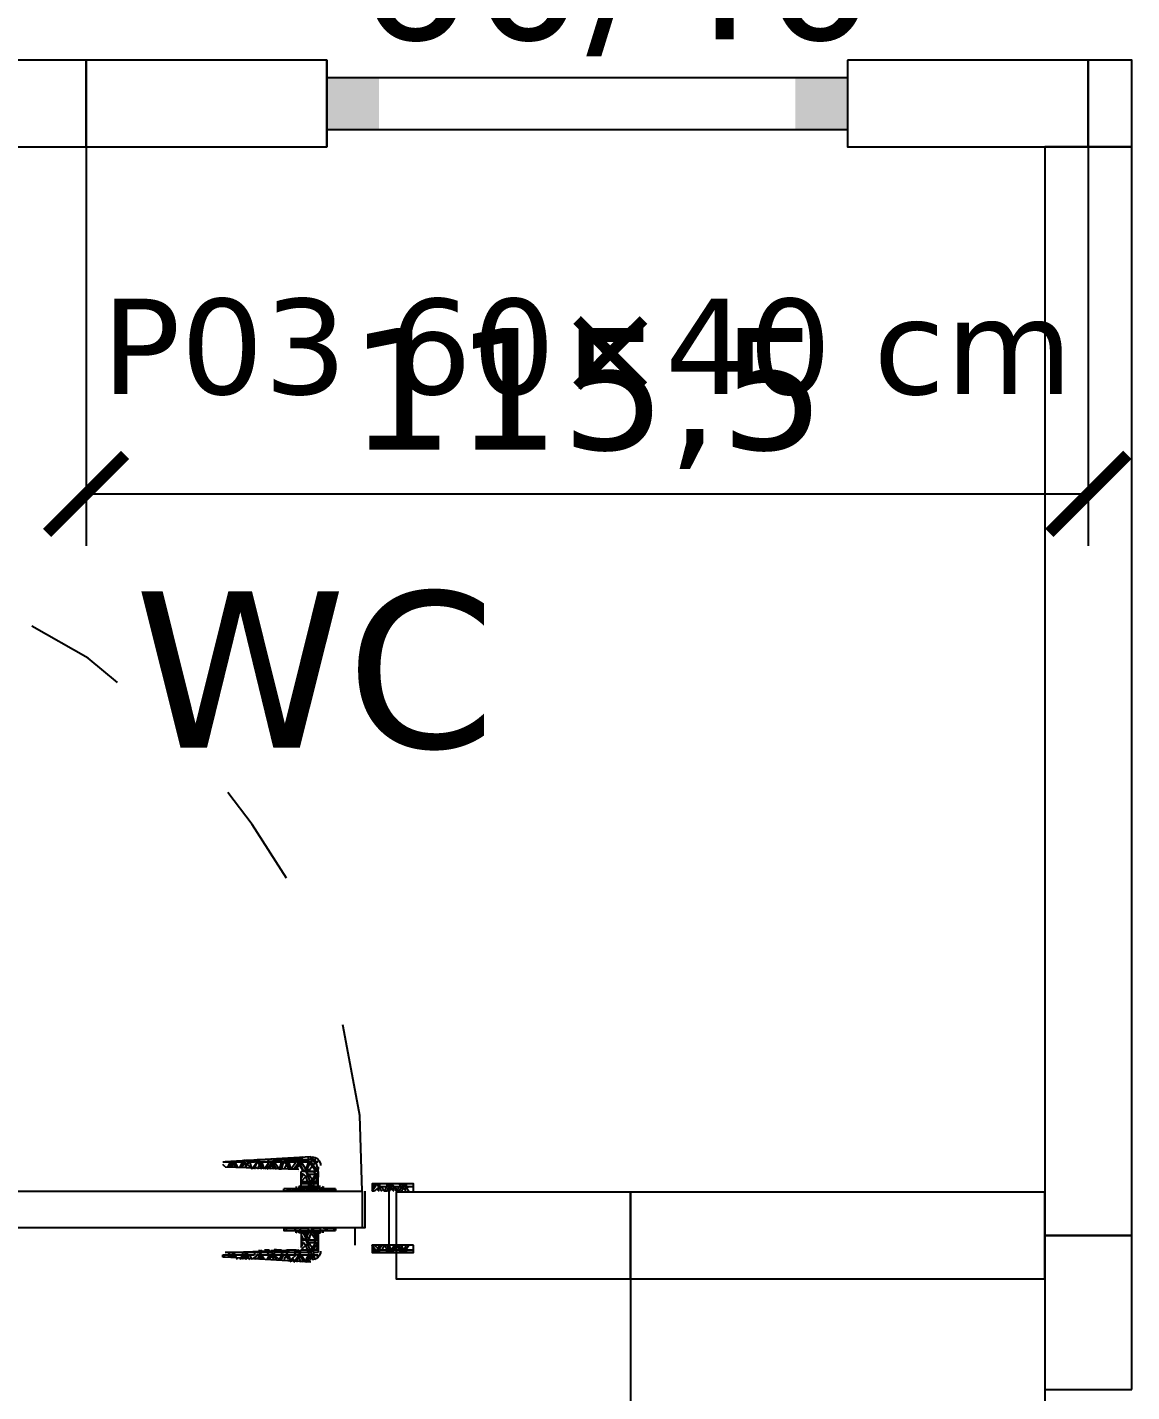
# Model space of a CAD drawing. Header units: centimetres. Extents: x -135 to 4099, y -1210 to 1044.
# Drawn here: x 2731.7 to 2859, y 552.5 to 709.8 of the extents above; entities that cross this region are included whole.
import ezdxf
from ezdxf.enums import TextEntityAlignment as Align

# ---------------------------------------------------------------- set-up
doc = ezdxf.new("R2010")
doc.units = ezdxf.units.CM
for name, color, linetype in [('IC_KAPILAR', 7, 'Continuous'), ('MONTAJ_OZEL_OLCU', 6, 'Continuous'), ('MONTAJ_OZEL_PANO', 6, 'Continuous'), ('MONTAJ_STANDART', 7, 'Continuous'), ('MONTAJ_YAZI', 4, 'Continuous'), ('PENCERE', 10, 'Continuous')]:
    doc.layers.add(name, color=color, linetype=linetype)
doc.styles.add('PORTMAN', font='DejaVuSans.ttf')
doc.styles.get("Standard").update_dxf_attribs({"font": 'DejaVuSans.ttf'})
doc.dimstyles.new('PORTMAN', dxfattribs={"dimtxt": 14, "dimasz": 9, "dimexe": 6, "dimexo": 5, "dimgap": 4, "dimtad": 1, "dimtxsty": 'PORTMAN', "dimblk": 'ARCHTICK', "dimcen": 2.5, "dimazin": 3, "dimtfac": 0.5, "dimtmove": 2, "dimatfit": 3})

# ---------------------------------------------------------------- blocks, each defined once
blk = doc.blocks.new('BOM_D01_1255p0_DIS_DOLU')
blk.add_lwpolyline([(0, 0), (10, 0), (10, 125.5), (0, 125.5)], close=True)
blk = doc.blocks.new('MNT_BOM_D01_1255p0_DIS_DOLU')
blk.add_blockref('BOM_D01_1255p0_DIS_DOLU', (0, 0))
blk = doc.blocks.new('kaynak-pencere-6040')
at = {"layer": 'PENCERE', "color": 1}
for p, q in [((53375.86, 7992.28), (53385.86, 7992.28)), ((53377.86, 7932.28), (53377.86, 7992.28)), ((53383.86, 7932.28), (53383.86, 7992.28)), ((53375.86, 7932.28), (53385.86, 7932.28))]:
    blk.add_line(p, q, dxfattribs=at)
for points in [[(53377.86, 7992.28), (53377.86, 7986.28), (53383.86, 7992.28), (53383.86, 7986.28)], [(53377.86, 7932.28), (53377.86, 7938.28), (53383.86, 7932.28), (53383.86, 7938.28)]]:
    blk.add_solid(points, dxfattribs=at)
at = {"layer": 'PENCERE', "color": 0, "lineweight": 25}
blk.add_text('60/40', height=15.217, rotation=90, dxfattribs=at).set_placement((53373.47, 7935.61))
blk = doc.blocks.new('BOM_P03_PENCERE_600x400')
at = {"layer": 'PENCERE'}
blk.add_blockref('kaynak-pencere-6040', (0, 0), dxfattribs=at)
blk = doc.blocks.new('BOM_D09_1155p0_DIS_P03')
for points in [[(0, 87.75), (10, 87.75), (10, 115.5), (0, 115.5)], [(0, 0), (10, 0), (10, 27.75), (0, 27.75)]]:
    blk.add_lwpolyline(points, close=True)
at = {"layer": 'PENCERE'}
blk.add_blockref('BOM_P03_PENCERE_600x400', (-53375.862, -7904.528), dxfattribs=at)
blk = doc.blocks.new('MNT_BOM_D09_1155p0_DIS_P03')
blk.add_blockref('BOM_D09_1155p0_DIS_P03', (0, 0))
blk = doc.blocks.new('_ARCHTICK')
at = {"color": 0, "linetype": 'BYBLOCK', "const_width": 0.15}
blk.add_lwpolyline([(-0.5, -0.5), (0.5, 0.5)], dxfattribs=at)
blk = doc.blocks.new('kaynak-ic-kapi')
at = {"color": 133, "linetype": 'Continuous', "lineweight": 25, "true_color": 0x6ec1dd}
for p, q in [((54258.47, 7922.41), (54259.03, 7922.41)), ((54259.03, 7922.41), (54258.47, 7922.41)), ((54258.47, 7921.57), (54258.75, 7922.41)), ((54258.75, 7922.7), (54258.75, 7922.7)), ((54259.03, 7922.7), (54258.75, 7922.7)), ((54258.75, 7922.7), (54258.75, 7922.7)), ((54259.03, 7922.13), (54258.75, 7922.41)), ((54258.75, 7921.29), (54259.31, 7922.13)), ((54259.03, 7922.7), (54259.31, 7922.98)), ((54259.03, 7922.41), (54259.03, 7922.7)), ((54259.31, 7922.7), (54259.03, 7922.7)), ((54259.03, 7922.41), (54259.03, 7922.41)), ((54259.31, 7922.41), (54259.03, 7922.13)), ((54259.03, 7922.13), (54259.31, 7922.13)), ((54259.03, 7922.13), (54259.6, 7921.29)), ((54259.31, 7922.98), (54259.31, 7922.7)), ((54259.31, 7922.98), (54269.18, 7922.41)), ((54259.31, 7922.7), (54259.6, 7922.7)), ((54259.31, 7922.41), (54259.6, 7922.41)), ((54259.6, 7922.7), (54259.6, 7922.98)), ((54259.6, 7922.41), (54259.6, 7922.7)), ((54260.44, 7922.7), (54259.6, 7922.7)), ((54259.6, 7922.41), (54259.6, 7922.41)), ((54260.44, 7922.41), (54259.6, 7922.41)), ((54259.6, 7922.41), (54259.88, 7921.57)), ((54259.88, 7921.57), (54260.44, 7922.41)), ((54260.16, 7922.98), (54260.44, 7922.7)), ((54260.72, 7922.41), (54260.16, 7921.29)), ((54260.16, 7921.29), (54260.72, 7922.13)), ((54260.44, 7922.98), (54260.44, 7922.7)), ((54260.72, 7922.41), (54260.44, 7922.7)), ((54260.72, 7922.41), (54260.44, 7922.41)), ((54260.44, 7922.13), (54260.44, 7922.41)), ((54260.44, 7922.13), (54260.72, 7922.13)), ((54260.72, 7922.7), (54260.72, 7922.98)), ((54261.01, 7922.7), (54260.72, 7922.7)), ((54260.72, 7922.7), (54260.72, 7922.7)), ((54260.72, 7922.7), (54261.01, 7922.7)), ((54260.72, 7922.41), (54260.72, 7922.13)), ((54260.72, 7922.41), (54261.01, 7922.41)), ((54260.72, 7922.13), (54261.01, 7921.57)), ((54261.29, 7922.41), (54261.01, 7922.7)), ((54262.13, 7922.7), (54261.01, 7922.7)), ((54261.01, 7922.7), (54261.29, 7922.7)), ((54261.29, 7922.41), (54261.01, 7922.41)), ((54262.13, 7922.41), (54261.01, 7922.41)), ((54261.01, 7922.41), (54261.57, 7921.57)), ((54262.13, 7922.41), (54261.57, 7921.57)), ((54261.57, 7921.57), (54261.85, 7922.41)), ((54261.85, 7922.7), (54261.85, 7922.7)), ((54261.85, 7922.7), (54261.85, 7922.7)), ((54262.13, 7922.13), (54261.85, 7922.41)), ((54261.85, 7921.57), (54262.13, 7922.13)), ((54262.13, 7922.41), (54262.13, 7922.7)), ((54262.13, 7922.41), (54262.13, 7922.7)), ((54262.42, 7922.7), (54262.13, 7922.7)), ((54262.13, 7922.41), (54262.13, 7922.41)), ((54262.42, 7922.41), (54262.13, 7922.13)), ((54262.13, 7922.13), (54262.13, 7922.13)), ((54262.13, 7922.13), (54262.42, 7921.57)), ((54262.42, 7922.7), (54262.42, 7922.7)), ((54262.42, 7922.7), (54262.7, 7922.7)), ((54262.7, 7921.57), (54262.42, 7922.41)), ((54262.42, 7922.41), (54262.7, 7922.41)), ((54262.7, 7922.41), (54262.7, 7922.7)), ((54263.54, 7922.7), (54262.7, 7922.7)), ((54262.7, 7922.7), (54262.7, 7922.7)), ((54262.7, 7922.41), (54262.7, 7922.41)), ((54263.54, 7922.41), (54262.7, 7922.41)), ((54262.7, 7922.41), (54262.98, 7921.57)), ((54262.98, 7921.57), (54263.54, 7922.41)), ((54263.83, 7922.41), (54263.26, 7921.57)), ((54263.54, 7922.41), (54263.54, 7922.7)), ((54263.54, 7922.7), (54263.54, 7922.7)), ((54263.54, 7922.7), (54263.54, 7922.7)), ((54263.54, 7922.41), (54263.54, 7922.41)), ((54263.54, 7922.13), (54263.54, 7922.41)), ((54263.54, 7922.13), (54263.83, 7922.13)), ((54263.54, 7921.57), (54263.83, 7922.13)), ((54263.83, 7922.7), (54263.83, 7922.7)), ((54263.83, 7922.7), (54263.83, 7922.7)), ((54263.83, 7922.7), (54264.11, 7922.7)), ((54263.83, 7922.41), (54263.83, 7922.13)), ((54263.83, 7922.41), (54264.11, 7922.41)), ((54263.83, 7922.13), (54264.11, 7921.57)), ((54264.39, 7922.41), (54264.11, 7922.7)), ((54264.11, 7922.7), (54264.11, 7922.7)), ((54264.39, 7922.41), (54264.11, 7922.41)), ((54264.95, 7922.41), (54264.11, 7922.41)), ((54264.11, 7922.41), (54264.67, 7921.57)), ((54264.67, 7921.57), (54264.95, 7922.41)), ((54265.24, 7922.41), (54264.95, 7921.57)), ((54265.24, 7922.41), (54264.95, 7922.41)), ((54264.95, 7922.13), (54264.95, 7922.41)), ((54264.95, 7922.13), (54265.24, 7922.13)), ((54264.95, 7921.57), (54265.24, 7922.13)), ((54265.24, 7922.41), (54265.24, 7922.7)), ((54265.24, 7922.41), (54265.24, 7922.7)), ((54265.52, 7922.7), (54265.24, 7922.7)), ((54265.52, 7922.41), (54265.24, 7922.13)), ((54265.24, 7922.13), (54265.52, 7921.57)), ((54265.52, 7922.7), (54265.52, 7922.7)), ((54265.52, 7922.7), (54265.52, 7922.7)), ((54265.52, 7922.7), (54265.52, 7922.7)), ((54265.8, 7921.57), (54265.52, 7922.41)), ((54265.52, 7922.41), (54265.52, 7922.41)), ((54265.52, 7922.41), (54266.08, 7921.57)), ((54265.8, 7922.41), (54265.8, 7922.7)), ((54265.8, 7922.41), (54265.8, 7922.41)), ((54266.64, 7922.41), (54265.8, 7922.41)), ((54266.08, 7921.57), (54266.36, 7922.41)), ((54266.93, 7922.41), (54266.36, 7921.85)), ((54266.64, 7922.13), (54266.36, 7922.41)), ((54266.64, 7922.41), (54266.64, 7922.7)), ((54266.64, 7922.41), (54266.64, 7922.41)), ((54266.93, 7922.41), (54266.64, 7922.13)), ((54266.64, 7922.13), (54266.93, 7922.13)), ((54266.64, 7921.85), (54266.93, 7922.13)), ((54266.64, 7922.13), (54266.93, 7921.85)), ((54266.93, 7922.41), (54268.34, 7922.41)), ((54266.93, 7922.41), (54267.21, 7922.41)), ((54267.21, 7922.41), (54267.21, 7922.41)), ((54267.21, 7922.41), (54267.21, 7922.41)), ((54268.05, 7922.41), (54267.21, 7922.41)), ((54267.21, 7922.41), (54267.49, 7921.85)), ((54267.77, 7921.85), (54268.05, 7922.41)), ((54268.34, 7922.41), (54268.05, 7921.85)), ((54268.34, 7922.41), (54268.05, 7922.41)), ((54268.05, 7922.13), (54268.05, 7922.41)), ((54268.05, 7922.13), (54268.34, 7922.13)), ((54268.62, 7921.85), (54268.34, 7922.41)), ((54268.34, 7922.41), (54268.34, 7922.41)), ((54268.34, 7922.41), (54268.34, 7922.13)), ((54268.34, 7922.41), (54268.62, 7922.41)), ((54268.34, 7921.85), (54268.34, 7922.13)), ((54268.34, 7922.13), (54268.62, 7921.85)), ((54268.9, 7922.41), (54268.62, 7922.41)), ((54269.46, 7922.41), (54268.62, 7922.41)), ((54268.62, 7922.41), (54268.9, 7921.85)), ((54269.18, 7921.85), (54269.46, 7922.13)), ((54269.46, 7922.13), (54269.46, 7922.13)), ((54258.47, 7921.85), (54258.47, 7921.57)), ((54258.47, 7919.59), (54258.47, 7921.85)), ((54258.47, 7921.29), (54258.47, 7921.57)), ((54258.47, 7921.57), (54258.47, 7921.57)), ((54258.47, 7921.29), (54258.47, 7921.29)), ((54258.47, 7921.29), (54258.75, 7921.29)), ((54258.47, 7921), (54258.47, 7920.72)), ((54258.47, 7921), (54258.75, 7921)), ((54258.47, 7920.72), (54258.47, 7920.72)), ((54258.47, 7920.72), (54258.47, 7920.72)), ((54258.47, 7920.72), (54258.75, 7920.16)), ((54259.03, 7921.29), (54258.75, 7921.29)), ((54259.03, 7921.29), (54258.75, 7921)), ((54259.6, 7921.29), (54258.75, 7921.29)), ((54259.6, 7921), (54258.75, 7921)), ((54258.75, 7921), (54259.31, 7920.16)), ((54259.03, 7920.16), (54259.6, 7921)), ((54259.6, 7921.57), (54259.6, 7921.29)), ((54259.6, 7921.57), (54259.88, 7921.57)), ((54259.88, 7921.29), (54259.6, 7921.29)), ((54259.88, 7921.29), (54259.6, 7921)), ((54259.6, 7920.72), (54259.6, 7921)), ((54259.6, 7920.72), (54259.88, 7920.72)), ((54259.6, 7919.88), (54259.88, 7920.72)), ((54260.16, 7921.29), (54259.88, 7921.57)), ((54260.16, 7921), (54259.88, 7920.72)), ((54259.88, 7920.72), (54260.44, 7920.16)), ((54260.16, 7921.29), (54260.16, 7921.29)), ((54260.44, 7920.44), (54260.16, 7921)), ((54260.16, 7921), (54260.16, 7921)), ((54260.16, 7921), (54260.44, 7921)), ((54260.44, 7921.29), (54260.44, 7921.29)), ((54260.44, 7921.29), (54260.44, 7921.29)), ((54260.44, 7919.59), (54260.44, 7921.29)), ((54260.44, 7921), (54260.44, 7921)), ((54260.44, 7921), (54260.44, 7921)), ((54269.18, 7921.85), (54260.72, 7921.57)), ((54260.72, 7921.29), (54260.72, 7921.29)), ((54261.29, 7921.57), (54261.29, 7921.57)), ((54261.29, 7921.57), (54261.57, 7921.57)), ((54262.7, 7921.57), (54262.7, 7921.57)), ((54262.7, 7921.57), (54262.98, 7921.57)), ((54247.47, 7919.88), (54248.32, 7919.88)), ((54248.32, 7919.59), (54247.47, 7919.59)), ((54248.6, 7919.88), (54248.04, 7919.03)), ((54248.32, 7919.31), (54248.04, 7919.59)), ((54248.32, 7919.88), (54248.32, 7919.59)), ((54248.32, 7919.31), (54248.6, 7919.31)), ((54248.32, 7919.03), (54248.6, 7919.31)), ((54249.16, 7919.03), (54248.6, 7919.88)), ((54248.6, 7919.88), (54248.6, 7919.59)), ((54248.6, 7919.88), (54248.88, 7919.88)), ((54248.6, 7919.59), (54248.88, 7919.03)), ((54249.16, 7919.88), (54248.88, 7919.59)), ((54248.88, 7919.88), (54249.45, 7919.03)), ((54249.73, 7919.59), (54248.88, 7919.59)), ((54249.16, 7919.03), (54248.88, 7919.03)), ((54249.16, 7919.88), (54249.16, 7919.88)), ((54249.16, 7919.03), (54249.73, 7919.59)), ((54249.16, 7919.03), (54249.45, 7919.03)), ((54250.01, 7919.88), (54249.45, 7919.03)), ((54250.01, 7919.88), (54249.73, 7919.59)), ((54249.73, 7919.31), (54249.73, 7919.59)), ((54249.73, 7919.31), (54250.01, 7919.31)), ((54249.73, 7919.03), (54250.01, 7919.31)), ((54250.57, 7919.03), (54250.01, 7919.88)), ((54250.01, 7919.88), (54250.01, 7919.88)), ((54250.01, 7919.88), (54250.01, 7919.59)), ((54250.01, 7919.88), (54250.29, 7919.88)), ((54250.01, 7919.59), (54250.29, 7919.03)), ((54250.29, 7919.88), (54250.86, 7919.03)), ((54250.29, 7912.83), (54250.29, 7919.03)), ((54250.57, 7919.88), (54250.57, 7919.88)), ((54250.57, 7919.88), (54250.57, 7919.59)), ((54251.42, 7919.59), (54250.57, 7919.59)), ((54250.57, 7919.03), (54250.57, 7919.03)), ((54250.57, 7919.03), (54250.86, 7919.03)), ((54250.86, 7919.03), (54251.14, 7919.59)), ((54251.7, 7919.88), (54251.14, 7919.03)), ((54251.42, 7919.31), (54251.14, 7919.59)), ((54251.42, 7919.88), (54251.42, 7919.88)), ((54251.42, 7919.88), (54251.42, 7919.59)), ((54251.7, 7919.88), (54251.42, 7919.59)), ((54251.42, 7919.59), (54251.98, 7919.03)), ((54251.42, 7919.31), (54251.7, 7919.31)), ((54251.42, 7919.03), (54251.7, 7919.31)), ((54252.27, 7919.03), (54251.7, 7919.88)), ((54251.7, 7919.88), (54252.27, 7919.88)), ((54251.7, 7919.88), (54251.98, 7919.88)), ((54251.98, 7919.88), (54251.98, 7919.88)), ((54251.98, 7919.88), (54251.98, 7919.59)), ((54251.98, 7919.88), (54252.27, 7919.03)), ((54252.27, 7919.59), (54251.98, 7919.59)), ((54251.98, 7919.03), (54251.98, 7919.03)), ((54251.98, 7919.03), (54252.27, 7919.03)), ((54252.27, 7919.03), (54252.27, 7919.03)), ((54327.54, 7919.03), (54253.39, 7919.03)), ((54253.39, 7919.03), (54253.39, 7914.8)), ((54256.78, 7919.03), (54256.49, 7919.31)), ((54256.49, 7919.31), (54262.42, 7919.31)), ((54256.78, 7919.03), (54256.49, 7919.03)), ((54256.49, 7919.03), (54256.49, 7919.03)), ((54256.78, 7919.03), (54257.06, 7919.31)), ((54256.78, 7919.31), (54257.06, 7919.03)), ((54256.78, 7919.03), (54257.06, 7919.03)), ((54257.34, 7919.31), (54257.06, 7919.03)), ((54257.34, 7919.03), (54257.62, 7919.31)), ((54257.62, 7919.31), (54257.9, 7919.03)), ((54257.9, 7919.31), (54257.9, 7919.59)), ((54257.9, 7919.59), (54258.19, 7919.31)), ((54257.9, 7919.59), (54257.9, 7919.31)), ((54258.19, 7919.03), (54257.9, 7919.31)), ((54258.19, 7919.59), (54258.19, 7919.59)), ((54259.03, 7919.59), (54258.19, 7919.59)), ((54258.19, 7919.59), (54260.72, 7919.59)), ((54258.19, 7919.59), (54258.19, 7919.59)), ((54258.19, 7919.31), (54258.47, 7919.03)), ((54258.19, 7919.03), (54258.19, 7919.03)), ((54258.19, 7919.03), (54258.47, 7919.03)), ((54259.03, 7920.16), (54258.47, 7920.16)), ((54258.47, 7919.88), (54259.03, 7919.88)), ((54258.47, 7919.03), (54258.75, 7919.31)), ((54259.03, 7920.16), (54258.75, 7920.16)), ((54259.03, 7919.31), (54258.75, 7919.59)), ((54258.75, 7919.31), (54258.75, 7919.59)), ((54259.03, 7919.88), (54259.03, 7920.16)), ((54259.31, 7919.88), (54259.03, 7920.16)), ((54259.03, 7920.16), (54259.31, 7920.16)), ((54259.03, 7919.88), (54259.03, 7919.59)), ((54259.03, 7919.59), (54259.31, 7919.31)), ((54259.03, 7919.31), (54259.31, 7919.31)), ((54259.03, 7919.03), (54259.31, 7919.31)), ((54259.31, 7919.88), (54260.44, 7919.88)), ((54259.31, 7919.88), (54259.6, 7919.88)), ((54259.31, 7919.88), (54259.6, 7919.88)), ((54259.31, 7919.31), (54259.6, 7919.03)), ((54259.6, 7919.88), (54259.6, 7920.16)), ((54260.44, 7920.16), (54259.6, 7920.16)), ((54259.6, 7919.88), (54259.6, 7919.59)), ((54259.6, 7919.88), (54259.6, 7919.59)), ((54260.44, 7919.59), (54259.6, 7919.59)), ((54259.6, 7919.03), (54259.6, 7919.03)), ((54259.6, 7919.03), (54259.88, 7919.03)), ((54260.44, 7920.16), (54260.44, 7920.16)), ((54260.44, 7919.59), (54260.44, 7919.59)), ((54260.44, 7919.31), (54260.44, 7919.59)), ((54260.44, 7919.31), (54260.72, 7919.31)), ((54260.44, 7919.03), (54260.72, 7919.31)), ((54260.72, 7919.59), (54260.72, 7919.59)), ((54260.72, 7919.59), (54260.72, 7919.59)), ((54261.01, 7919.59), (54261.01, 7919.31)), ((54261.29, 7919.03), (54261.01, 7919.31)), ((54261.29, 7919.31), (54261.57, 7919.03)), ((54261.29, 7919.03), (54261.29, 7919.03)), ((54261.29, 7919.03), (54261.57, 7919.03)), ((54261.57, 7919.03), (54261.85, 7919.31)), ((54262.13, 7919.31), (54261.85, 7919.03)), ((54261.85, 7919.03), (54262.13, 7919.31)), ((54262.42, 7919.31), (54262.42, 7919.31)), ((54253.39, 7914.8), (54327.26, 7914.8)), ((54254.24, 7914.8), (54254.24, 7912.83)), ((54256.49, 7914.8), (54256.49, 7914.8)), ((54256.78, 7914.52), (54256.49, 7914.8)), ((54257.34, 7914.8), (54256.49, 7914.8)), ((54256.49, 7914.8), (54256.49, 7914.8)), ((54256.49, 7914.8), (54256.49, 7914.52)), ((54256.49, 7914.52), (54256.49, 7914.52)), ((54256.78, 7914.52), (54256.49, 7914.52)), ((54256.49, 7914.52), (54256.49, 7914.52)), ((54257.62, 7914.52), (54257.34, 7914.8)), ((54257.34, 7914.8), (54257.34, 7914.8)), ((54257.34, 7914.8), (54257.34, 7914.8)), ((54257.62, 7914.52), (54257.34, 7914.52)), ((54257.9, 7914.8), (54257.62, 7914.8)), ((54257.62, 7914.8), (54257.62, 7914.8)), ((54257.62, 7914.8), (54257.9, 7914.8)), ((54257.62, 7914.52), (54257.62, 7914.52)), ((54257.62, 7914.52), (54257.62, 7914.52)), ((54257.62, 7914.52), (54257.9, 7914.52)), ((54257.9, 7914.8), (54258.19, 7914.8)), ((54257.9, 7914.52), (54258.19, 7914.52)), ((54257.9, 7914.24), (54257.9, 7914.52)), ((54258.19, 7914.52), (54258.19, 7914.8)), ((54259.03, 7914.8), (54258.19, 7914.8)), ((54258.19, 7914.24), (54258.19, 7914.52)), ((54258.19, 7914.52), (54258.19, 7914.24)), ((54259.03, 7914.24), (54258.19, 7914.24)), ((54258.19, 7914.24), (54258.19, 7914.24)), ((54258.19, 7914.24), (54260.72, 7914.24)), ((54258.47, 7913.67), (54258.75, 7914.24)), ((54258.47, 7914.24), (54258.47, 7911.98)), ((54259.03, 7914.8), (54258.75, 7914.8)), ((54258.75, 7914.8), (54258.75, 7914.8)), ((54259.03, 7914.24), (54258.75, 7914.24)), ((54258.75, 7914.24), (54258.75, 7914.24)), ((54258.75, 7913.39), (54259.31, 7914.24)), ((54259.03, 7914.52), (54259.03, 7914.8)), ((54259.31, 7914.8), (54259.03, 7914.8)), ((54259.03, 7914.52), (54259.03, 7914.24)), ((54259.31, 7914.52), (54259.03, 7914.52)), ((54259.03, 7914.24), (54259.03, 7914.52)), ((54259.03, 7914.24), (54259.31, 7914.52)), ((54259.03, 7914.24), (54259.31, 7914.24)), ((54259.03, 7914.24), (54259.31, 7914.24)), ((54259.31, 7914.8), (54259.31, 7914.8)), ((54259.31, 7914.8), (54259.6, 7914.8)), ((54259.31, 7914.52), (54259.6, 7914.52)), ((54259.31, 7914.24), (54259.31, 7914.24)), ((54259.31, 7914.24), (54259.6, 7913.39)), ((54259.6, 7914.52), (54259.6, 7914.8)), ((54260.44, 7914.8), (54259.6, 7914.8)), ((54259.6, 7914.8), (54259.6, 7914.8)), ((54259.6, 7914.24), (54259.6, 7914.52)), ((54259.6, 7914.52), (54259.6, 7914.52)), ((54259.6, 7914.52), (54259.88, 7914.24)), ((54259.88, 7913.39), (54259.6, 7914.24)), ((54260.44, 7914.24), (54259.6, 7914.24)), ((54259.88, 7913.67), (54260.16, 7914.24)), ((54259.88, 7914.24), (54259.88, 7913.67)), ((54260.16, 7914.24), (54260.44, 7914.24)), ((54260.72, 7914.52), (54260.44, 7914.8)), ((54260.72, 7914.52), (54260.44, 7914.8)), ((54260.44, 7914.8), (54260.44, 7914.8)), ((54260.44, 7914.8), (54260.44, 7914.8)), ((54260.72, 7914.52), (54260.44, 7914.24)), ((54260.44, 7914.24), (54260.44, 7914.24)), ((54260.44, 7914.24), (54260.72, 7914.24)), ((54260.44, 7914.24), (54260.44, 7912.55)), ((54261.01, 7914.8), (54260.72, 7914.8)), ((54260.72, 7914.8), (54260.72, 7914.8)), ((54260.72, 7914.8), (54261.01, 7914.8)), ((54261.01, 7914.24), (54260.72, 7914.52)), ((54260.72, 7914.52), (54260.72, 7914.24)), ((54260.72, 7914.52), (54261.01, 7914.52)), ((54260.72, 7914.24), (54260.72, 7914.24)), ((54260.72, 7914.24), (54260.72, 7914.24)), ((54260.72, 7914.24), (54260.72, 7914.24)), ((54261.29, 7914.52), (54261.01, 7914.8)), ((54262.13, 7914.8), (54261.01, 7914.8)), ((54261.01, 7914.8), (54261.29, 7914.8)), ((54261.01, 7914.52), (54261.01, 7914.52)), ((54261.01, 7914.24), (54261.01, 7914.52)), ((54261.29, 7914.52), (54261.29, 7914.52)), ((54261.85, 7914.8), (54261.85, 7914.8)), ((54261.85, 7914.8), (54261.85, 7914.8)), ((54262.13, 7914.52), (54262.13, 7914.8)), ((54262.13, 7914.52), (54262.13, 7914.8)), ((54262.42, 7914.8), (54262.13, 7914.8)), ((54262.13, 7914.52), (54262.13, 7914.52)), ((54262.13, 7914.52), (54262.13, 7914.52)), ((54262.42, 7914.8), (54262.42, 7914.8)), ((54262.42, 7914.8), (54262.42, 7914.8)), ((54262.42, 7914.52), (54262.42, 7914.52)), ((54262.42, 7914.52), (54262.42, 7914.52)), ((54262.42, 7914.52), (54262.42, 7914.52)), ((54248.6, 7911.98), (54248.04, 7912.83)), ((54248.32, 7912.83), (54248.6, 7912.26)), ((54249.16, 7912.83), (54248.6, 7911.98)), ((54248.6, 7912.26), (54248.88, 7912.83)), ((54249.16, 7912.83), (54248.88, 7912.83)), ((54248.88, 7911.98), (54249.45, 7912.83)), ((54249.16, 7912.83), (54249.45, 7912.83)), ((54249.16, 7912.83), (54249.73, 7912.26)), ((54250.01, 7911.98), (54249.45, 7912.83)), ((54249.73, 7912.83), (54250.01, 7912.26)), ((54250.57, 7912.83), (54250.01, 7911.98)), ((54250.01, 7912.26), (54250.29, 7912.83)), ((54250.29, 7911.98), (54250.86, 7912.83)), ((54250.57, 7912.83), (54250.57, 7912.83)), ((54250.57, 7912.83), (54250.86, 7912.83)), ((54250.86, 7912.83), (54251.14, 7912.26)), ((54251.7, 7911.98), (54251.14, 7912.83)), ((54251.42, 7912.26), (54251.98, 7912.83)), ((54251.42, 7912.83), (54251.7, 7912.26)), ((54252.27, 7912.83), (54251.7, 7911.98)), ((54251.98, 7912.83), (54251.98, 7912.83)), ((54251.98, 7912.83), (54252.27, 7912.83)), ((54251.98, 7911.98), (54252.27, 7912.83)), ((54252.27, 7912.83), (54252.27, 7912.83)), ((54258.47, 7913.39), (54258.47, 7913.67)), ((54258.47, 7913.67), (54258.47, 7913.67)), ((54258.47, 7913.67), (54258.47, 7913.67)), ((54258.47, 7913.39), (54258.47, 7913.39)), ((54258.47, 7913.39), (54258.75, 7913.39)), ((54259.31, 7911.98), (54258.47, 7913.11)), ((54258.47, 7913.11), (54258.47, 7912.83)), ((54258.47, 7913.11), (54258.75, 7913.11)), ((54258.47, 7912.83), (54258.47, 7912.83)), ((54258.47, 7912.83), (54258.47, 7912.83)), ((54258.47, 7912.83), (54258.75, 7912.26)), ((54259.03, 7913.39), (54258.75, 7913.39)), ((54259.03, 7913.39), (54258.75, 7913.11)), ((54259.6, 7913.39), (54258.75, 7913.39)), ((54259.6, 7913.11), (54258.75, 7913.11)), ((54258.75, 7913.11), (54259.31, 7912.26)), ((54259.03, 7912.26), (54259.6, 7913.11)), ((54259.6, 7913.67), (54259.6, 7913.39)), ((54259.6, 7913.67), (54259.88, 7913.67)), ((54259.88, 7913.39), (54259.6, 7913.39)), ((54259.88, 7913.39), (54259.6, 7913.11)), ((54259.6, 7912.83), (54259.6, 7913.11)), ((54259.6, 7912.83), (54259.88, 7912.83)), ((54259.6, 7911.98), (54259.88, 7912.83)), ((54260.16, 7913.39), (54259.88, 7913.67)), ((54260.16, 7913.11), (54259.88, 7912.83)), ((54259.88, 7912.83), (54260.44, 7912.26)), ((54260.44, 7913.96), (54260.16, 7913.39)), ((54260.16, 7913.39), (54260.44, 7913.67)), ((54260.16, 7913.39), (54260.16, 7913.39)), ((54260.44, 7912.55), (54260.16, 7913.11)), ((54260.16, 7913.11), (54260.16, 7913.11)), ((54260.16, 7913.11), (54260.44, 7913.11)), ((54260.44, 7913.39), (54260.44, 7913.39)), ((54260.44, 7913.39), (54260.44, 7913.39)), ((54260.44, 7913.11), (54260.44, 7913.11)), ((54260.44, 7913.11), (54260.44, 7913.11)), ((54248.32, 7912.26), (54247.47, 7912.26)), ((54247.47, 7911.98), (54248.32, 7911.98)), ((54248.32, 7912.26), (54248.04, 7912.26)), ((54248.32, 7912.26), (54248.32, 7911.98)), ((54248.32, 7912.26), (54248.6, 7912.26)), ((54249.16, 7911.98), (54248.88, 7912.26)), ((54249.73, 7912.26), (54248.88, 7912.26)), ((54249.16, 7911.98), (54249.16, 7911.98)), ((54250.01, 7911.98), (54249.73, 7912.26)), ((54249.73, 7912.26), (54249.73, 7912.26)), ((54249.73, 7912.26), (54250.01, 7912.26)), ((54250.01, 7911.98), (54250.01, 7912.26)), ((54250.01, 7911.98), (54250.01, 7911.98)), ((54250.01, 7911.98), (54250.29, 7911.98)), ((54250.57, 7911.98), (54250.57, 7912.26)), ((54251.42, 7912.26), (54250.57, 7912.26)), ((54250.57, 7911.98), (54250.57, 7911.98)), ((54251.42, 7912.26), (54251.14, 7912.26)), ((54251.42, 7911.98), (54251.42, 7912.26)), ((54251.7, 7911.98), (54251.42, 7912.26)), ((54251.42, 7912.26), (54251.7, 7912.26)), ((54251.42, 7911.98), (54251.42, 7911.98)), ((54251.7, 7911.98), (54252.27, 7911.98)), ((54251.7, 7911.98), (54251.98, 7911.98)), ((54251.98, 7911.98), (54251.98, 7912.26)), ((54252.27, 7912.26), (54251.98, 7912.26)), ((54251.98, 7911.98), (54251.98, 7911.98)), ((54259.03, 7912.26), (54258.47, 7912.26)), ((54258.47, 7911.98), (54259.03, 7911.98)), ((54259.03, 7911.7), (54258.47, 7911.7)), ((54258.47, 7911.42), (54258.75, 7911.7)), ((54259.03, 7912.26), (54258.75, 7912.26)), ((54259.03, 7911.42), (54258.75, 7911.7)), ((54259.03, 7911.98), (54259.03, 7912.26)), ((54259.31, 7911.98), (54259.03, 7912.26)), ((54259.03, 7912.26), (54259.31, 7912.26)), ((54259.03, 7911.98), (54259.03, 7911.7)), ((54259.31, 7911.7), (54259.03, 7911.7)), ((54259.03, 7911.7), (54259.6, 7910.85)), ((54259.03, 7911.42), (54259.31, 7911.42)), ((54259.03, 7911.14), (54259.31, 7911.42)), ((54259.31, 7911.98), (54259.6, 7911.98)), ((54259.88, 7910.85), (54259.31, 7911.7)), ((54259.31, 7911.7), (54259.6, 7911.7)), ((54259.31, 7910.85), (54269.18, 7911.42)), ((54259.6, 7911.98), (54259.6, 7912.26)), ((54260.44, 7912.26), (54259.6, 7912.26)), ((54259.6, 7911.98), (54259.6, 7911.7)), ((54260.44, 7911.7), (54259.6, 7911.7)), ((54259.6, 7911.7), (54259.88, 7911.14)), ((54259.6, 7911.14), (54259.6, 7910.85)), ((54259.6, 7911.14), (54259.88, 7911.14)), ((54259.88, 7910.85), (54260.44, 7911.7)), ((54260.72, 7911.98), (54260.44, 7912.26)), ((54260.72, 7911.98), (54260.44, 7912.26)), ((54260.44, 7912.26), (54260.44, 7912.26)), ((54260.72, 7911.98), (54260.44, 7911.7)), ((54260.44, 7911.42), (54260.44, 7911.7)), ((54260.44, 7911.42), (54260.72, 7911.42)), ((54260.44, 7910.85), (54260.72, 7911.42)), ((54260.72, 7912.55), (54260.72, 7912.55)), ((54260.72, 7911.98), (54260.72, 7912.26)), ((54260.72, 7912.26), (54260.72, 7912.26)), ((54269.18, 7911.98), (54260.72, 7912.26)), ((54260.72, 7911.98), (54261.01, 7911.98)), ((54261.29, 7910.85), (54260.72, 7911.7)), ((54260.72, 7911.7), (54260.72, 7911.7)), ((54260.72, 7911.7), (54261.01, 7911.7)), ((54260.72, 7911.7), (54261.01, 7910.85)), ((54261.29, 7911.98), (54261.01, 7912.26)), ((54262.13, 7912.26), (54261.01, 7912.26)), ((54261.01, 7911.98), (54261.29, 7912.26)), ((54261.29, 7911.98), (54261.01, 7911.7)), ((54262.13, 7911.7), (54261.01, 7911.7)), ((54261.01, 7911.7), (54261.57, 7911.14)), ((54261.29, 7911.14), (54261.29, 7910.85)), ((54261.29, 7911.14), (54261.57, 7911.14)), ((54261.57, 7910.85), (54261.85, 7911.7)), ((54261.85, 7912.26), (54261.85, 7912.26)), ((54261.85, 7912.26), (54261.85, 7912.26)), ((54262.13, 7911.98), (54261.85, 7911.14)), ((54262.13, 7911.42), (54261.85, 7911.7)), ((54261.85, 7911.14), (54262.13, 7911.42)), ((54262.13, 7911.98), (54262.13, 7912.26)), ((54262.13, 7911.98), (54262.13, 7912.26)), ((54262.42, 7911.98), (54262.13, 7912.26)), ((54262.13, 7911.98), (54262.13, 7911.7)), ((54262.42, 7911.7), (54262.13, 7911.7)), ((54262.13, 7911.7), (54262.42, 7911.14)), ((54262.13, 7911.42), (54262.13, 7911.42)), ((54262.42, 7912.26), (54262.42, 7911.98)), ((54262.42, 7911.98), (54262.7, 7911.98)), ((54262.7, 7911.14), (54262.42, 7911.7)), ((54262.42, 7911.7), (54262.7, 7911.7)), ((54262.7, 7911.98), (54262.7, 7912.26)), ((54263.54, 7912.26), (54262.7, 7912.26)), ((54262.7, 7911.98), (54262.7, 7912.26)), ((54262.7, 7911.98), (54262.7, 7911.7)), ((54263.54, 7911.7), (54262.7, 7911.7)), ((54262.7, 7911.7), (54262.98, 7911.14)), ((54262.7, 7911.14), (54262.7, 7911.14)), ((54262.7, 7911.14), (54262.98, 7911.14)), ((54262.98, 7911.14), (54263.54, 7911.7)), ((54263.26, 7912.26), (54263.54, 7912.26)), ((54263.83, 7911.98), (54263.54, 7912.26)), ((54263.54, 7911.98), (54263.54, 7912.26)), ((54263.54, 7912.26), (54263.54, 7912.26)), ((54263.54, 7911.98), (54263.54, 7911.7)), ((54263.54, 7911.42), (54263.54, 7911.7)), ((54263.54, 7911.42), (54263.83, 7911.42)), ((54263.54, 7911.14), (54263.83, 7911.42)), ((54263.83, 7911.98), (54263.83, 7912.26)), ((54263.83, 7911.98), (54264.11, 7911.98)), ((54264.39, 7911.14), (54263.83, 7911.7)), ((54263.83, 7911.7), (54263.83, 7911.7)), ((54263.83, 7911.7), (54264.11, 7911.7)), ((54263.83, 7911.7), (54264.11, 7911.14)), ((54264.39, 7911.98), (54264.11, 7912.26)), ((54264.67, 7912.26), (54264.11, 7912.26)), ((54264.11, 7911.98), (54264.11, 7912.26)), ((54264.39, 7911.98), (54264.11, 7911.7)), ((54264.95, 7911.7), (54264.11, 7911.7)), ((54264.11, 7911.7), (54264.39, 7911.14)), ((54264.67, 7911.14), (54264.95, 7911.7)), ((54265.24, 7911.98), (54264.95, 7912.26)), ((54265.24, 7911.98), (54264.95, 7911.14)), ((54265.24, 7911.98), (54264.95, 7911.7)), ((54264.95, 7911.42), (54264.95, 7911.7)), ((54264.95, 7911.42), (54265.24, 7911.42)), ((54265.24, 7911.98), (54265.24, 7912.26)), ((54265.52, 7911.98), (54265.24, 7911.98)), ((54265.52, 7911.7), (54265.24, 7911.7)), ((54265.24, 7911.7), (54265.52, 7911.14)), ((54265.24, 7911.14), (54265.24, 7911.42)), ((54265.52, 7911.98), (54265.52, 7911.98)), ((54265.52, 7911.98), (54265.52, 7911.98)), ((54265.52, 7911.98), (54265.8, 7911.98)), ((54265.8, 7911.14), (54265.52, 7911.7)), ((54265.52, 7911.7), (54265.52, 7911.7)), ((54265.52, 7911.7), (54266.08, 7911.14)), ((54265.8, 7911.98), (54265.8, 7911.98)), ((54265.8, 7911.98), (54265.8, 7911.7)), ((54266.64, 7911.7), (54265.8, 7911.7)), ((54266.08, 7911.14), (54266.36, 7911.7)), ((54266.93, 7911.98), (54266.36, 7911.14)), ((54266.64, 7911.42), (54266.36, 7911.7)), ((54266.93, 7911.98), (54266.64, 7911.98)), ((54266.64, 7911.98), (54266.64, 7911.98)), ((54266.64, 7911.98), (54266.64, 7911.7)), ((54266.93, 7911.7), (54266.64, 7911.7)), ((54266.64, 7911.7), (54266.93, 7911.14)), ((54266.64, 7911.42), (54266.93, 7911.42)), ((54266.64, 7911.14), (54266.93, 7911.42)), ((54266.93, 7911.98), (54266.93, 7911.98)), ((54266.93, 7911.98), (54267.21, 7911.98)), ((54267.21, 7911.14), (54266.93, 7911.7)), ((54266.93, 7911.7), (54267.21, 7911.7)), ((54267.21, 7911.98), (54267.21, 7911.98)), ((54267.21, 7911.98), (54267.21, 7911.7)), ((54267.21, 7911.98), (54267.21, 7911.98)), ((54268.05, 7911.7), (54267.21, 7911.7)), ((54267.21, 7911.7), (54267.49, 7911.14)), ((54267.77, 7911.14), (54268.05, 7911.7)), ((54268.34, 7911.98), (54268.05, 7911.42)), ((54268.34, 7911.98), (54268.05, 7911.7)), ((54268.05, 7911.42), (54268.05, 7911.7)), ((54268.05, 7911.42), (54268.34, 7911.42)), ((54268.34, 7911.98), (54268.34, 7911.98)), ((54268.34, 7911.98), (54268.34, 7911.98)), ((54268.62, 7911.42), (54268.34, 7911.7)), ((54268.34, 7911.7), (54268.34, 7911.7)), ((54268.34, 7911.7), (54268.62, 7911.7)), ((54268.34, 7911.7), (54268.34, 7911.42)), ((54268.34, 7911.42), (54268.34, 7911.42)), ((54268.9, 7911.98), (54268.62, 7911.7)), ((54269.46, 7911.7), (54268.62, 7911.7)), ((54268.62, 7911.7), (54268.9, 7911.42)), ((54268.9, 7911.98), (54268.9, 7911.98)), ((54269.18, 7911.7), (54269.18, 7911.7)), ((54269.18, 7911.42), (54269.46, 7911.42)), ((54269.18, 7911.42), (54269.18, 7911.42)), ((54269.46, 7911.42), (54269.46, 7911.7)), ((54259.88, 7910.85), (54259.88, 7910.85))]:
    blk.add_line(p, q, dxfattribs=at)
at = {"color": 7, "linetype": 'Continuous', "lineweight": 25}
for points in [[(54281.59, 7977.67), (54284.97, 7980.49), (54291.46, 7984.16)], [(54262.13, 7955.12), (54266.08, 7961.32), (54268.9, 7964.99)], [(54253.39, 7919.03), (54253.68, 7927.77), (54255.37, 7936.79), (54255.65, 7938.2)]]:
    blk.add_lwpolyline(points, dxfattribs=at)
at = {"color": 133, "linetype": 'Continuous', "lineweight": 25, "true_color": 0x6ec1dd}
for points in [[(54259.31, 7922.41), (54258.47, 7921.29), (54258.47, 7921)], [(54259.88, 7921.29), (54259.31, 7922.41), (54259.03, 7922.7)], [(54259.31, 7922.41), (54260.72, 7922.41), (54262.13, 7922.41), (54263.54, 7922.41)], [(54261.29, 7921.57), (54260.72, 7922.41), (54260.44, 7922.98)], [(54264.39, 7921.57), (54263.83, 7922.41), (54263.54, 7922.7)], [(54263.83, 7922.41), (54265.24, 7922.41), (54266.64, 7922.41)], [(54267.21, 7921.85), (54266.93, 7922.41), (54266.93, 7922.7)], [(54258.47, 7921.29), (54259.88, 7921.29), (54260.44, 7921.29)], [(54259.31, 7919.59), (54259.31, 7919.88), (54258.47, 7921)], [(54259.88, 7921.29), (54259.31, 7919.88), (54259.03, 7919.59), (54259.03, 7919.31), (54258.75, 7919.03)], [(54247.47, 7919.03), (54247.47, 7919.88), (54252.27, 7919.88), (54252.27, 7919.03)], [(54248.6, 7919.88), (54250.01, 7919.88), (54251.42, 7919.88)], [(54253.11, 7919.03), (54253.11, 7914.8), (54254.24, 7914.8)], [(54256.49, 7919.31), (54256.49, 7919.03), (54262.42, 7919.03), (54262.42, 7919.31)], [(54259.31, 7919.88), (54259.31, 7919.59), (54259.03, 7919.59)], [(54259.31, 7919.59), (54259.6, 7919.31), (54259.88, 7919.03)], [(54259.6, 7919.59), (54259.6, 7919.31), (54259.88, 7919.03)], [(54259.88, 7919.03), (54260.16, 7919.31), (54260.44, 7919.59)], [(54260.72, 7919.59), (54260.44, 7919.31), (54260.16, 7919.03)], [(54260.72, 7919.59), (54260.72, 7919.31), (54261.01, 7919.03)], [(54256.49, 7914.8), (54262.42, 7914.8), (54262.42, 7914.52), (54256.49, 7914.52)], [(54256.49, 7914.52), (54257.62, 7914.52), (54259.03, 7914.52)], [(54257.9, 7914.52), (54257.62, 7914.52), (54257.62, 7914.8)], [(54259.03, 7914.24), (54258.47, 7913.39), (54258.47, 7913.11)], [(54259.6, 7914.24), (54259.31, 7914.52), (54259.03, 7914.8)], [(54259.31, 7914.52), (54260.72, 7914.52), (54262.13, 7914.52), (54262.42, 7914.52)], [(54260.72, 7914.52), (54260.44, 7914.52), (54260.44, 7914.24)], [(54258.47, 7913.39), (54259.88, 7913.39), (54260.44, 7913.39)], [(54259.88, 7913.39), (54259.31, 7911.98), (54258.75, 7911.14)], [(54248.6, 7912.26), (54248.6, 7911.98), (54248.88, 7911.98)], [(54248.6, 7911.98), (54250.01, 7911.98), (54251.42, 7911.98)], [(54259.31, 7911.98), (54260.72, 7911.98), (54262.13, 7911.98), (54263.54, 7911.98)], [(54261.01, 7912.26), (54260.72, 7911.98), (54260.16, 7910.85)], [(54263.83, 7912.26), (54263.83, 7911.98), (54263.26, 7911.14)], [(54263.83, 7911.98), (54265.24, 7911.98), (54266.64, 7911.98)], [(54266.93, 7911.98), (54268.34, 7911.98), (54269.18, 7911.98)]]:
    blk.add_lwpolyline(points, dxfattribs=at)
for points in [[(54269.18, 7922.13), (54269.18, 7922.13)], [(54247.47, 7912.83), (54252.27, 7912.83), (54252.27, 7911.98), (54247.47, 7911.98)]]:
    blk.add_lwpolyline(points, close=True, dxfattribs=at)
for points in [[(54258.49, 7922.7), (54258.3, 7922.52), (54258.19, 7922.26), (54258.19, 7921.99)], [(54259.22, 7922.98), (54258.95, 7922.99), (54258.69, 7922.89), (54258.49, 7922.7)], [(54258.19, 7912.12), (54258.19, 7911.85), (54258.3, 7911.6), (54258.49, 7911.41)], [(54258.49, 7911.41), (54258.69, 7911.22), (54258.95, 7911.13), (54259.22, 7911.14)]]:
    blk.add_open_spline(points, degree=3, dxfattribs=at)
blk = doc.blocks.new('BOM_K01_IC_KAPI_ACIKLIK820')
at = {"layer": 'IC_KAPILAR'}
blk.add_blockref('kaynak-ic-kapi', (0, 0), dxfattribs=at)
blk = doc.blocks.new('BOM_I12_1205p0_IC_K01_SOL_ALT_KAYM77p5')
blk.add_lwpolyline([(0, 93.5), (10, 93.5), (10, 120.5), (0, 120.5)], close=True)
at = {"layer": 'IC_KAPILAR', "xscale": -1, "rotation": 90}
blk.add_blockref('BOM_K01_IC_KAPI_ACIKLIK820', (7918.93, 54342.969), dxfattribs=at)
blk = doc.blocks.new('MNT_BOM_I12_1205p0_IC_K01_SOL_ALT_KAYM77p5')
blk.add_blockref('BOM_I12_1205p0_IC_K01_SOL_ALT_KAYM77p5', (0, 0))
blk = doc.blocks.new('BOM_I13_477p5_IC_DOLU')
blk.add_lwpolyline([(0, 0), (10, 0), (10, 47.75), (0, 47.75)], close=True)
blk = doc.blocks.new('MNT_BOM_I13_477p5_IC_DOLU')
blk.add_blockref('BOM_I13_477p5_IC_DOLU', (0, 0))
blk = doc.blocks.new('BOM_D10_1255p0_DIS_K02')
blk.add_lwpolyline([(107.75, 0), (125.5, 0), (125.5, 10), (107.75, 10)], close=True)
blk = doc.blocks.new('MNT_BOM_D10_1255p0_DIS_K02')
blk.add_blockref('BOM_D10_1255p0_DIS_K02', (0, 0))
blk = doc.blocks.new('BOM_B02_DIS_KOSE_50x100')
blk.add_lwpolyline([(0, 0), (5, 0), (5, 10), (0, 10)], close=True)
blk = doc.blocks.new('MNT_BOM_B02_DIS_KOSE_50x100')
blk.add_blockref('BOM_B02_DIS_KOSE_50x100', (0, 0))

msp = doc.modelspace()

# ---------------------------------------------------------------- block references
at = {"layer": 'MONTAJ_OZEL_PANO', "rotation": 270}
for name, p in [('MNT_BOM_D09_1155p0_DIS_P03', (2738.5, 706)), ('MNT_BOM_I12_1205p0_IC_K01_SOL_ALT_KAYM77p5', (2680.75, 575.5)), ('MNT_BOM_I13_477p5_IC_DOLU', (2801.25, 575.5))]:
    msp.add_blockref(name, p, dxfattribs=at)
at = {"layer": 'MONTAJ_STANDART'}
for name, p, rotation in [('MNT_BOM_D01_1255p0_DIS_DOLU', (2613, 706), 270), ('MNT_BOM_D10_1255p0_DIS_K02', (2859, 445), 90)]:
    msp.add_blockref(name, p, dxfattribs=dict(at, rotation=rotation))
for name, p in [('MNT_BOM_B02_DIS_KOSE_50x100', (2854, 696)), ('MNT_BOM_D01_1255p0_DIS_DOLU', (2849, 570.5))]:
    msp.add_blockref(name, p, dxfattribs=at)

# ---------------------------------------------------------------- texts
at = {"layer": 'MONTAJ_YAZI', "style": 'PORTMAN'}
for s, height, p in [('P03 60×40 cm', 11, (2796.25, 673)), ('WC', 18, (2764.875, 635.75))]:
    msp.add_text(s, height=height, dxfattribs=at).set_placement(p, align=Align.MIDDLE_CENTER)

# ---------------------------------------------------------------- dimensions: what is measured, and where the dimension line sits
at = {"layer": 'MONTAJ_OZEL_OLCU'}
for base, p1, p2 in [((2738.5, 656), (2738.5, 706), (2854, 706)), ((2680.75, 525.5), (2680.75, 575.5), (2801.25, 575.5)), ((2801.25, 525.5), (2801.25, 575.5), (2849, 575.5))]:
    msp.add_linear_dim(base=base, p1=p1, p2=p2, dimstyle='PORTMAN', override={"dimtxt": 14, "dimasz": 9, "dimexe": 6, "dimexo": 5, "dimdec": 2, "dimzin": 8, "dimdsep": 44}, dxfattribs=at).render()

doc.saveas('drawing.dxf')
